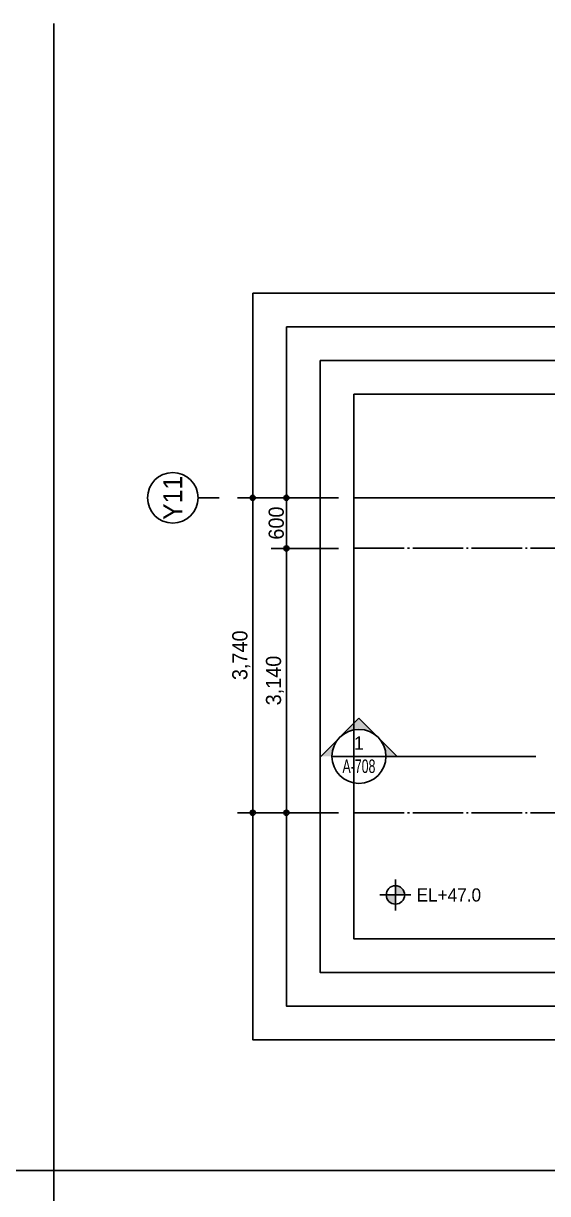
# Model space of a CAD drawing. Header units: millimetres. Extents: x 252711992 to 505989238, y 504776675 to 1009617600.
# Drawn here: x 252981730 to 252987956, y 504818065 to 504831962 of the extents above; entities that cross this region are included whole.
import ezdxf
from ezdxf.enums import TextEntityAlignment as Align
from ezdxf.xclip import XClip

# ---------------------------------------------------------------- set-up
doc = ezdxf.new("R2010")
doc.units = ezdxf.units.MM
doc.header["$XCLIPFRAME"] = 0
doc.linetypes.add('CEN', pattern=[35, 30, -2, 1, -2])
for name, color, linetype in [('$ZCDB_AUDIT_GENERATED_600D18', 7, 'Continuous'), ('4A.TEC CEN', 1, 'CEN'), ('4A.TEC TEXT 1', 3, 'Continuous'), ('4A.TEC TEXT 2', 3, 'Continuous'), ('4A.TEC 심볼', 7, 'Continuous'), ('SYM', 1, 'Continuous'), ('TEXT', 7, 'Continuous')]:
    doc.layers.add(name, color=color, linetype=linetype)
doc.layers.add('DEFPOINT', color=135, linetype='Continuous', plot=False)
doc.styles.add('GHS', font='malgun.ttf')
doc.styles.add('SAMOO', font='')
doc.styles.add('나눔고딕', font='')
doc.styles.add('돋움', font='')
doc.styles.add('울릉도L', font='')
doc.styles.get('SAMOO').set_extended_font_data('Dotum')
doc.styles.get('나눔고딕').set_extended_font_data('Dotum')
doc.styles.get('돋움').set_extended_font_data('Dotum')
doc.styles.get('울릉도L').set_extended_font_data('Dotum')
doc.dimstyles.new('DIM_600(외부치수)', dxfattribs={"dimscale": 400, "dimtxt": 3.3, "dimasz": 1, "dimexe": 2, "dimexo": 2, "dimgap": 1, "dimtad": 1, "dimdec": 0, "dimdsep": 46, "dimlunit": 6, "dimtxsty": '나눔고딕', "dimblk1": 'DIMDOT', "dimblk2": 'DIMDOT', "dimsah": 1, "dimcen": 2.5, "dimdle": 1.5, "dimclrd": 8, "dimclre": 8, "dimclrt": 3, "dimadec": 0, "dimazin": 0, "dimtfac": 1, "dimtdec": 0, "dimtix": 1, "dimtmove": 2, "dimatfit": 3, "dimldrblk": 'DIMDOT', "dimfxl": 1, "dimtvp": 1, "dimtolj": 1, "dimtzin": 0, "dimarcsym": 0})

# ---------------------------------------------------------------- blocks, each defined once
blk = doc.blocks.new('ccs122')
at = {"layer": '4A.TEC 심볼'}
blk.add_line((0, 8), (0, 3), dxfattribs=at)
blk.add_circle((0, 14), 6, dxfattribs=at)
at = {"layer": '4A.TEC TEXT 2', "color": 3, "style": 'GHS'}
blk.add_attdef('NO', text='', height=4.5, dxfattribs=at).set_placement((-0.01, 14.02), align=Align.MIDDLE_CENTER)
blk = doc.blocks.new('DIMDOT')
at = {"color": 0}
blk.add_line((-2, 0), (2, 0), dxfattribs=at)
for radius in [0.5, 0.25]:
    blk.add_circle((0, 0), radius, dxfattribs=at)
blk = doc.blocks.new('*D227')
at = {"layer": '$ZCDB_AUDIT_GENERATED_600D18', "color": 8, "lineweight": -2, "transparency": 16777216}
for p, q in [((252985474, 504826328), (252984274, 504826328)), ((252984454, 504826268), (252984454, 504822648)), ((252985474, 504822588), (252984274, 504822588))]:
    blk.add_line(p, q, dxfattribs=at)
at = {"layer": 'Defpoints', "color": 0, "transparency": 16777216}
for p in [(252985654, 504826328, 0), (252984454, 504822588), (252985654, 504822588, 0)]:
    blk.add_point(p, dxfattribs=at)
at = {"layer": '$ZCDB_AUDIT_GENERATED_600D18', "color": 8, "lineweight": -2, "transparency": 16777216, "xscale": 60, "yscale": 60, "zscale": 60}
for p, rotation in [((252984454, 504826328), 90), ((252984454, 504822588), 270)]:
    blk.add_blockref('DIMDOT', p, dxfattribs=dict(at, rotation=rotation))
at = {"layer": '$ZCDB_AUDIT_GENERATED_600D18', "color": 3, "transparency": 16777216, "insert": (252984317, 504824458), "char_height": 180, "attachment_point": 5, "rotation": 90, "style": '나눔고딕'}
blk.add_mtext('\\A1;3,740', dxfattribs=at)
blk = doc.blocks.new('*D228')
at = {"layer": '$ZCDB_AUDIT_GENERATED_600D18', "color": 8, "lineweight": -2, "transparency": 16777216}
for p, q in [((252985474, 504826328), (252984674, 504826328)), ((252984854, 504826268), (252984854, 504825788)), ((252985474, 504825728), (252984674, 504825728))]:
    blk.add_line(p, q, dxfattribs=at)
at = {"layer": 'Defpoints', "color": 0, "transparency": 16777216}
for p in [(252985654, 504826328, 0), (252984854, 504825728), (252985654, 504825728, 0)]:
    blk.add_point(p, dxfattribs=at)
at = {"layer": '$ZCDB_AUDIT_GENERATED_600D18', "color": 8, "lineweight": -2, "transparency": 16777216, "xscale": 60, "yscale": 60, "zscale": 60}
for p, rotation in [((252984854, 504826328), 90), ((252984854, 504825728), 270)]:
    blk.add_blockref('DIMDOT', p, dxfattribs=dict(at, rotation=rotation))
at = {"layer": '$ZCDB_AUDIT_GENERATED_600D18', "color": 3, "transparency": 16777216, "insert": (252984734, 504826028), "char_height": 180, "attachment_point": 5, "rotation": 90, "style": '나눔고딕'}
blk.add_mtext('\\A1;600', dxfattribs=at)
blk = doc.blocks.new('*D229')
at = {"layer": '$ZCDB_AUDIT_GENERATED_600D18', "color": 8, "lineweight": -2, "transparency": 16777216}
for p, q in [((252985474, 504825728), (252984674, 504825728)), ((252984854, 504822648), (252984854, 504825668)), ((252985474, 504822588), (252984674, 504822588))]:
    blk.add_line(p, q, dxfattribs=at)
at = {"layer": 'Defpoints', "color": 0, "transparency": 16777216}
for p in [(252984854, 504825728), (252985654, 504825728, 0), (252985654, 504822588, 0)]:
    blk.add_point(p, dxfattribs=at)
at = {"layer": '$ZCDB_AUDIT_GENERATED_600D18', "color": 8, "lineweight": -2, "transparency": 16777216, "xscale": 60, "yscale": 60, "zscale": 60}
for p, rotation in [((252984854, 504825728), 90), ((252984854, 504822588), 270)]:
    blk.add_blockref('DIMDOT', p, dxfattribs=dict(at, rotation=rotation))
at = {"layer": '$ZCDB_AUDIT_GENERATED_600D18', "color": 3, "transparency": 16777216, "insert": (252984717, 504824158), "char_height": 180, "attachment_point": 5, "rotation": 90, "style": '나눔고딕'}
blk.add_mtext('\\A1;3,140', dxfattribs=at)
blk = doc.blocks.new('dwgFD3B')
at = {"layer": '4A.TEC CEN', "color": 250, "ltscale": 500}
blk.add_line((49194.51, -103936.83, -3333.33), (358000, -103936.83, -3333.33), dxfattribs=at)
blk = doc.blocks.new('단면기호1')
at = {"layer": 'SYM'}
h = blk.add_hatch(color=256, dxfattribs=at)
h.paths.add_polyline_path([(4.24, 4.24, -0.198912), (6, 0), (8.49, 0)])
h.paths.add_polyline_path([(0, 8.49), (-4.24, 4.24, -0.414214), (4.24, 4.24)])
h.paths.add_polyline_path([(-4.24, 4.24), (-8.49, 0), (-6, 0, -0.198912)])
for p in [(-8.49, 0), (8.49, 0)]:
    blk.add_line(p, (0, 8.49), dxfattribs=at)
blk.add_circle((0, 0), 6, dxfattribs=at)
blk = doc.blocks.new('FL-LEVEL1')
at = {"layer": '4A.TEC 심볼', "linetype": 'ByBlock'}
h = blk.add_hatch(color=256, dxfattribs=at)
h.paths.add_polyline_path([(295, 175), (295, 0), (470, 0, 0.414214)])
h.paths.add_polyline_path([(295, 0), (120, 0, 0.414214), (295, -175)])
for p, q in [((295, -295), (295, 295)), ((0, 0), (590, 0))]:
    blk.add_line(p, q, dxfattribs=at)
blk.add_circle((295, 0), 175, dxfattribs=at)
at = {"layer": '4A.TEC TEXT 2', "color": 3, "linetype": 'ByBlock', "style": 'SAMOO'}
blk.add_attdef('FL', text='', height=250, dxfattribs=at).set_placement((695, 0), align=Align.MIDDLE_LEFT)

msp = doc.modelspace()

# ---------------------------------------------------------------- linework, layer by layer
at = {"layer": '4A.TEC CEN', "ltscale": 20}
for p, q in [((252985654.04, 504825728.18), (252997429.04, 504825728.18)), ((252985654.04, 504822588.18), (252997429.04, 504822588.18))]:
    msp.add_line(p, q, dxfattribs=at)
at = {"layer": 'DEFPOINT'}
for p, q in [((252982091.54, 504831962.29, 3333.33), (252982091.54, 504804712.29, 3333.33)), ((253000191.54, 504818337.29, 3333.33), (252963991.54, 504818337.29, 3333.33))]:
    msp.add_line(p, q, dxfattribs=at)
at = {"layer": 'DEFPOINT', "elevation": 3333.33}
for points in [[(252984454.04, 504828757.16), (252998629.04, 504828757.16), (252998629.04, 504819892.16), (252984454.04, 504819892.16)], [(252984854.04, 504828357.16), (252998229.04, 504828357.16), (252998229.04, 504820292.16), (252984854.04, 504820292.16)], [(252985254.04, 504827957.16), (252997829.04, 504827957.16), (252997829.04, 504820692.16), (252985254.04, 504820692.16)], [(252985654.04, 504827557.16), (252997429.04, 504827557.16), (252997429.04, 504821092.16), (252985654.04, 504821092.16)]]:
    msp.add_lwpolyline(points, close=True, dxfattribs=at)
at = {"layer": 'SYM'}
msp.add_line((252987818.03, 504823257.12), (252986035.6, 504823257.12), dxfattribs=at)
msp.add_lwpolyline([(252986035.6, 504823257.12), (252985395.15, 504823257.12)], dxfattribs=at)

# ---------------------------------------------------------------- block references
ref = msp.add_blockref('dwgFD3B', (252746521.61, 504930265.01, -1666.22))
XClip(ref).set_block_clipping_path([(239132.4286797941, -109172.850899756), (250907.4286811948, -102707.850900948)])
at = {"layer": '4A.TEC 심볼'}
ref = msp.add_blockref('ccs122', (252984204.04, 504826328.18, -4999.55), dxfattribs=dict(at, xscale=49.99999977496833, yscale=49.99999977496833, zscale=49.99999977496833, rotation=90))
ref.add_attrib('NO', 'Y11', dxfattribs={"layer": '0', "color": 3, "height": 225, "rotation": 90, "style": '울릉도L'}).set_placement((252983503.15, 504826327.87, -4999.55), align=Align.MIDDLE_CENTER)
at = {"layer": '4A.TEC 심볼', "color": 3, "linetype": 'ByBlock'}
ref = msp.add_blockref('FL-LEVEL1', (252985964.8, 504821611.82), dxfattribs=dict(at, xscale=0.6250000000000405, yscale=0.6250000000000405, zscale=0.6250000000000405))
ref.add_attrib('FL', 'EL+47.0', dxfattribs={"layer": '4A.TEC TEXT 1', "color": 3, "linetype": 'ByBlock', "height": 156.25, "style": 'SAMOO'}).set_placement((252986399.17, 504821611.82), align=Align.MIDDLE_LEFT)
at = {"layer": 'SYM', "xscale": -53.37150118498497, "yscale": 53.37150118498497, "zscale": 53.37150118498497, "rotation": 359.9999999999999}
msp.add_blockref('단면기호1', (252985715.37, 504823257.12), dxfattribs=at)

# ---------------------------------------------------------------- texts
at = {"layer": 'TEXT', "style": '돋움'}
msp.add_text('1', height=160.11, dxfattribs=at).set_placement((252985715.37, 504823335.9), align=Align.CENTER)
at = {"layer": 'TEXT', "style": '돋움', "width": 0.7}
msp.add_text('A-708', height=160.115, dxfattribs=at).set_placement((252985715.37, 504823060.21), align=Align.CENTER)

# ---------------------------------------------------------------- dimensions: what is measured, and where the dimension line sits
at = {"layer": '$ZCDB_AUDIT_GENERATED_600D18'}
for base, p1, p2, angle, picture, middle in [((252984454.04, 504822588.18, -4999.55), (252985654.04, 504826328.18, -4999.55), (252985654.04, 504822588.18, -4999.55), 270, '*D227', (252984316.58, 504824458.18, -4999.55)), ((252984854.04, 504825728.18, -4999.55), (252985654.04, 504826328.18, -4999.55), (252985654.04, 504825728.18, -4999.55), 270, '*D228', (252984733.92, 504826028.18, -4999.55)), ((252984854.04, 504825728.18, -4999.55), (252985654.04, 504822588.18, -4999.55), (252985654.04, 504825728.18, -4999.55), 90, '*D229', (252984716.58, 504824158.18, -4999.55))]:
    dim = msp.add_linear_dim(base=base, p1=p1, p2=p2, angle=angle, dimstyle='DIM_600(외부치수)', override={"dimscale": 300, "dimtxt": 0.6, "dimasz": 0.2, "dimexe": 0.6, "dimexo": 0.6, "dimgap": 0.1, "dimdec": 1, "dimblk1": 'DIMDOT', "dimblk2": 'DIMDOT', "dimdle": 0.5}, dxfattribs=at)
    dim.commit()
    dim.dimension.update_dxf_attribs({"geometry": picture, "text_midpoint": middle})

doc.saveas('drawing.dxf')
